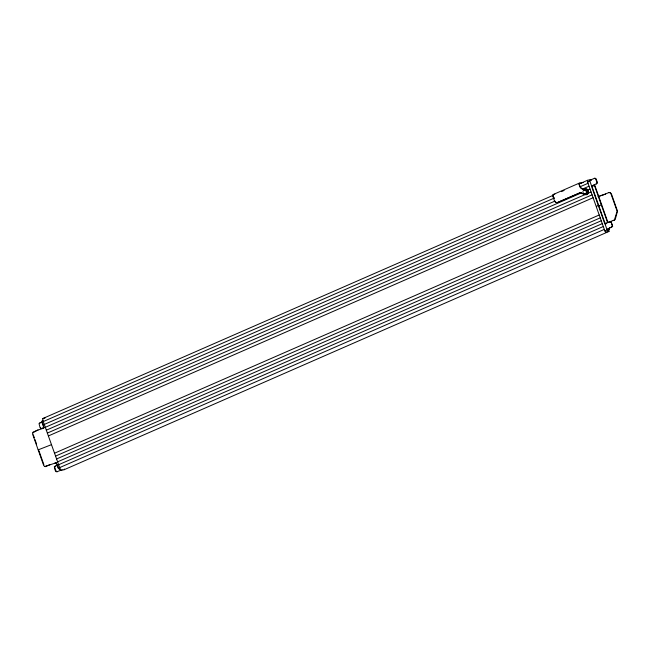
<?xml version="1.0" encoding="UTF-8"?>
<svg xmlns="http://www.w3.org/2000/svg" width="650" height="650" viewBox="0 0 650 650"><rect width="100%" height="100%" fill="white"/><g stroke="black" fill="none" stroke-linecap="round" stroke-linejoin="round"><path stroke-width="0.97" d="M608.644 229.32L608.985 231.424L64.244 469.682L61.059 470.421L60.483 469.926L43.258 421.566L42.705 418.576L553.044 195.366M579.629 186.972L587.99 183.308L587.446 180.318L590.622 179.587L591.207 180.074M582.506 189.036L589.014 186.192L587.99 183.308M587.242 190.287L590.038 189.069L589.014 186.192M588.266 193.172L591.053 191.953L590.038 189.069M47.336 433.087L592.077 194.829L591.053 191.953M48.352 435.963L593.092 197.714L592.077 194.829M54.47 453.245L599.211 214.988L593.092 197.714M55.494 456.129L600.234 217.872L599.211 214.988M56.517 459.006L601.25 220.748L600.234 217.872M57.533 461.882L602.274 223.632L601.25 220.748M58.557 464.766L603.289 226.509L602.274 223.632M59.572 467.642L604.313 229.393L603.289 226.509M582.896 191.482L583.944 189.776L584.976 189.54L586.796 189.987L587.559 192.156L586.503 193.862L585.479 194.098L583.659 193.643L583.164 192.587M584.561 190.369L584.976 189.54M585.479 194.098L586.528 192.392L587.559 192.156M32.906 432.762L37.204 430.332L43.485 428.204L43.721 427.432L41.884 422.248L42.477 420.323M64.244 469.682L64.415 469.024M608.855 229.759L609.448 227.841M42.218 421.005L42.851 420.241M596.375 184.08L597.033 182.146L595.303 178.409M611.666 227.281L612.332 225.339L611.317 222.463L609.627 221.52M39.358 423.491L40.04 422.719M55.331 465.92L54.673 467.854L56.396 471.608M62.099 469.593L61.636 469.869M583.497 182.512L579.288 183.121L553.044 194.602L552.703 195.926L554.539 201.11L555.644 202.483L557.123 202.638L580.426 192.652M579.288 183.121L578.947 184.446L581.165 188.549L583.31 189.296L586.763 188.947L587.933 190.117L588.461 191.847L588.144 193.546L587.104 194.618M594.669 178.246L589.607 180.407L591.646 186.168L597.374 183.227L596.351 179.189L595.644 178.336L594.327 178.319M604.898 223.608L610.943 221.536L612.674 226.428L606.938 229.369L604.898 223.608L605.832 223.803L604.736 223.632L591.882 187.346L592.581 186.363L591.646 186.168M614.38 220.033L617.126 211.193L611.081 194.131L610.017 192.741L608.628 192.562M590.403 180.058L591.069 180.383M592.442 185.819L593.109 186.144L592.264 187.257L605.109 223.543L606.231 223.706M605.702 223.259L606.369 223.584M607.742 229.019L608.408 229.344L604.719 230.953M607.417 229.775L607.872 229.564L606.938 229.369M605.199 194.114L609.001 192.481L610.391 192.652L611.455 194.041L617.5 211.112L615.225 219.537L613.811 220.269M561.397 191.612L564.111 190.426M579.077 183.982L587.446 180.318M587.381 182L590.086 180.814M587.754 181.911L589.558 181.123M43.258 421.566L554.531 197.949M44.273 424.45L554.621 201.232M557.497 202.556L579.662 192.863M45.297 427.326L581.669 192.733M43.859 428.114L42.502 428.634M46.312 430.202L585.479 194.391M598.033 196.69L604.37 194.48M51.236 444.762L38.171 449.857L38.578 449.759M596.619 206.229L598.683 205.4M598.747 205.912L601.664 204.709M607.157 222.633L613.543 220.399M607.238 230.474L609.229 229.678L609.822 227.752M42.258 421.704L39.016 423.564L40.056 427.611L40.755 428.48L41.738 428.553L44.297 427.464M43.786 427.757L42.079 428.48L41.096 428.407L40.389 427.538M57.891 464.831L54.316 466.765L55.356 470.811L56.054 471.681L57.371 471.681M57.038 471.754L60.783 470.234M604.63 194.342L605.572 194.033M599.796 195.918L605.004 194.261M613.169 220.488L614.185 220.179M38.001 429.983L33.077 432.12L32.557 434.021L43.778 465.701L45.313 466.676L50.245 464.539M584.163 189.085L586.381 189.036L587.559 190.206L588.079 191.937L587.771 193.627L586.722 194.707L584.951 194.691L580.052 192.741M54.738 463.19L56.095 462.67L56.737 463.052M581.279 183.284C577.371 182.999 580.466 187.135 581.539 188.468L583.684 189.215M553.044 194.602L554.824 194.188M583.944 189.776L586.796 189.987M583.659 193.643L586.503 193.862M608.985 231.424L605.475 232.042L604.313 229.393M42.705 418.576L45.094 418.023M59.264 469.113L60.19 469.194M59.816 469.284L58.199 468.325L56.087 462.808L44.85 466.481M581.238 192.692L585.325 194.602M554.913 201.021L556.018 202.394M586.528 192.392L585.756 190.231M594.482 184.438L607.864 222.227M594.108 184.527L607.49 222.308M553.077 195.837L553.995 198.429M42.258 422.159L43.786 426.481M57.354 464.782L58.573 468.244M33.296 434.85L34.288 437.645M34.946 439.506L36.595 444.169M38.911 450.686L43.859 464.669"/></g></svg>
